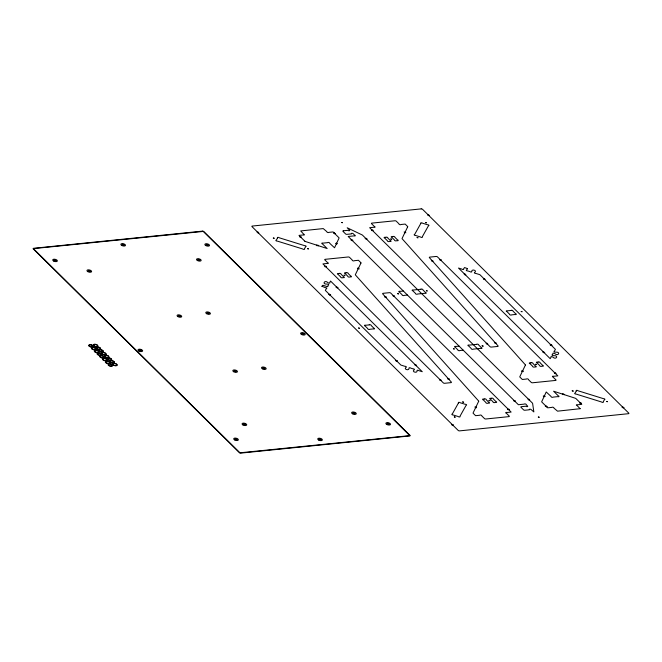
<?xml version="1.0" encoding="UTF-8"?>
<svg xmlns="http://www.w3.org/2000/svg" width="662" height="662" viewBox="0 0 662 662"><rect width="100%" height="100%" fill="white"/><g stroke="black" fill="none" stroke-linecap="round" stroke-linejoin="round"><path stroke-width="0.99" d="M257.419 232.809L258.412 232.163M299.886 237.112L300.871 236.458M316.99 245.801L317.983 245.147M371.804 230.641L372.797 229.995M325.083 266.852L326.076 266.198M404.507 232.71L405.5 232.064M357.819 268.846L358.812 268.201M431.715 261.093L432.708 260.447M440.04 260.232L441.033 259.587M384.994 297.304L385.987 296.659M393.319 296.444L394.312 295.798M464.492 274.78L465.485 274.134M483.699 279.273L484.683 278.628M396.083 361.129L397.068 360.484M415.281 365.623L416.274 364.977M486.454 343.959L487.447 343.313M494.779 343.098L495.772 342.453M439.733 380.17L440.727 379.516M448.058 379.309L449.051 378.664M521.954 371.556L522.947 370.902M475.266 407.693L476.259 407.047M451.989 425.112L452.982 424.466M554.69 373.55L555.683 372.905M514.151 401.346L515.144 400.7M507.969 409.761L508.962 409.116M528.359 399.898L529.352 399.252M562.783 394.61L563.776 393.956M579.895 403.29L580.88 402.645M343.363 230.781L347.889 230.318A1.018 0.472 13.9 0 0 349.263 230.748A1.018 0.472 13.9 0 0 349.594 230.153L347.202 227.778L362.172 234.936A1.018 0.472 13.9 0 1 362.503 235.159L532.471 403.15A1.018 0.472 13.9 0 1 532.612 403.39L533.853 411.946L531.172 409.604A1.018 0.472 13.9 0 0 529.799 409.182A1.018 0.472 13.9 0 0 529.468 409.778L524.916 410.241A1.018 0.472 13.9 0 1 523.543 409.819L520.977 407.279A1.018 0.472 13.9 0 1 521.308 406.683L525.86 406.22A1.018 0.472 13.9 0 0 527.233 406.642A1.018 0.472 13.9 0 0 527.564 406.046L526.224 404.722A1.018 0.472 13.9 0 0 525.496 403.994A1.018 0.472 13.9 0 0 524.287 404.118L518.387 404.722L348.171 236.483L354.071 235.879A1.018 0.472 13.9 0 0 355.279 235.763A1.018 0.472 13.9 0 0 354.542 235.035L353.202 233.711A1.018 0.472 13.9 0 0 351.828 233.289A1.018 0.472 13.9 0 0 351.497 233.885L346.971 234.348A1.018 0.472 13.9 0 1 345.581 233.926L343.024 231.394A1.018 0.472 13.9 0 1 343.346 230.781M403.365 291.032L400.022 291.371A1.018 0.472 13.9 0 0 398.814 291.495A1.018 0.472 13.9 0 0 399.55 292.223L402.157 294.797A1.018 0.472 13.9 0 0 402.893 295.525A1.018 0.472 13.9 0 0 404.093 295.401L407.436 295.062M459.114 346.135L455.77 346.474A1.018 0.472 13.9 0 0 454.571 346.598A1.018 0.472 13.9 0 0 455.299 347.327L457.914 349.908A1.018 0.472 13.9 0 0 458.642 350.628A1.018 0.472 13.9 0 0 459.85 350.504L463.193 350.165M427.462 214.968L429.456 215.315M333.491 233.148L335.485 233.487M365.126 238.56L367.12 238.908M350.91 240.008L352.904 240.347M335.518 243.368L337.512 243.707M336.031 287.3L338.025 287.639M328.658 294.491L330.652 294.838M550.114 344.919L552.108 345.266M542.741 352.118L544.735 352.457M622.04 407.279L624.034 407.618M543.254 396.042L545.248 396.389M545.281 406.269L547.275 406.609M404.134 231.981L405.864 232.792M483.326 278.545L485.056 279.356M439.667 259.504L441.397 260.315M371.432 229.913L373.161 230.724M464.128 274.051L465.858 274.862M431.343 260.365L433.072 261.176M299.514 236.375L301.243 237.195M316.618 245.064L318.356 245.875M357.447 268.118L359.185 268.929M494.406 342.37L496.144 343.181M392.947 295.715L394.684 296.526M257.046 232.081L258.784 232.892M554.317 372.822L556.055 373.633M324.711 266.116L326.449 266.935M486.082 343.23L487.82 344.041M384.622 296.576L386.36 297.387M521.582 370.819L523.319 371.639M562.419 393.873L564.148 394.693M579.523 402.562L581.253 403.373M527.995 399.169L529.724 399.98M513.778 400.618L515.508 401.429M447.694 378.581L449.424 379.392M414.909 364.894L416.638 365.705M507.605 409.033L509.335 409.844M439.369 379.434L441.099 380.253M395.711 360.401L397.44 361.212M474.902 406.965L476.632 407.775M451.625 424.383L453.354 425.194M304.801 241.158L298.976 235.399L303.171 234.969A1.018 0.472 13.9 0 0 304.371 234.845A1.018 0.472 13.9 0 0 303.643 234.125L300.697 230.93L323.238 228.589L326.954 231.75A1.018 0.472 13.9 0 0 327.682 232.478A1.018 0.472 13.9 0 0 328.89 232.354L333.085 231.932L338.911 237.691A1.018 0.472 13.9 0 1 339.052 238.072L334.542 247.778L329.643 243.244A1.018 0.472 13.9 0 0 328.906 242.515A1.018 0.472 13.9 0 0 327.698 242.64L323.006 243.12A1.018 0.472 13.9 0 0 321.798 243.244A1.018 0.472 13.9 0 0 322.535 243.964L327.152 248.531L305.397 241.498A1.018 0.472 13.9 0 1 304.818 241.167M622.992 406.965L623.074 407.941M551.074 344.604L551.156 345.581M543.692 351.795L543.775 352.772M546.241 405.947L546.324 406.931M544.214 395.727L544.296 396.703M428.422 214.653L428.504 215.63M366.078 238.246L366.16 239.222M351.87 239.685L351.952 240.67M336.47 243.045L336.553 244.03M334.451 232.825L334.525 233.81M336.991 286.977L337.074 287.962M329.61 294.176L329.693 295.153M33.431 248.664L239.934 452.808L409.786 435.629L203.3 231.443L33.448 248.614M273.315 238.055L274.308 238.287L273.323 238.022M307.565 248.68L308.558 248.92L307.565 248.664M341.451 222.465L342.444 222.705L341.46 222.457M344.058 275.227L345.051 275.466L344.058 275.21M358.597 328.021L359.582 328.278L358.614 327.98M390.77 239.015L391.763 239.255L390.779 238.999M397.655 293.663L398.648 293.903L397.663 293.647M417.11 237.542L418.103 237.782L417.11 237.526M425.467 222.581L426.46 222.821L425.476 222.548M426.361 290.75L427.354 290.982L426.378 290.717M453.412 348.766L454.405 349.006L453.412 348.758M454.306 416.936L455.299 417.176L454.322 416.903M462.664 401.975L463.657 402.215L462.68 401.942M482.118 345.854L483.111 346.085L482.118 345.854M489.003 400.502L489.996 400.733L489.003 400.502M521.184 311.496L522.169 311.744L521.217 311.43M535.715 364.29L536.708 364.53L535.732 364.257M538.322 417.052L539.315 417.283L538.338 417.019M572.208 390.837L573.201 391.077L572.208 390.837M606.458 401.47L607.451 401.702L606.466 401.437M580.135 408.702L557.536 411.168L553.813 407.999A1.018 0.472 13.9 0 0 553.084 407.279A1.018 0.472 13.9 0 0 551.876 407.403L547.681 407.825L541.855 402.066A1.018 0.472 13.9 0 1 541.715 401.685L546.224 391.978L551.123 396.513A1.018 0.472 13.9 0 0 551.86 397.241A1.018 0.472 13.9 0 0 553.068 397.117L557.76 396.637A1.018 0.472 13.9 0 0 558.968 396.513A1.018 0.472 13.9 0 0 558.231 395.793L553.614 391.225L575.369 398.259A1.018 0.472 13.9 0 1 575.948 398.59L581.79 404.358L577.595 404.788A1.018 0.472 13.9 0 0 576.395 404.904A1.018 0.472 13.9 0 0 577.123 405.632L580.135 408.702M321.947 286.274L325.265 287.631A1.018 0.472 13.9 0 1 326.639 288.061A1.018 0.472 13.9 0 1 326.308 288.657L325.332 290.395L400.899 365.076L404.871 366.309A1.018 0.472 13.9 0 1 406.245 366.731A1.018 0.472 13.9 0 1 405.914 367.336C403.29 369.338 409.19 371.084 409.141 368.337A1.018 0.472 13.9 0 1 409.48 367.741A1.018 0.472 13.9 0 1 410.845 368.163L412.956 368.817A1.018 0.472 13.9 0 1 414.321 369.239A1.018 0.472 13.9 0 1 413.99 369.843C411.367 371.845 417.267 373.591 417.217 370.844A1.018 0.472 13.9 0 1 417.557 370.248A1.018 0.472 13.9 0 1 418.922 370.67L422.257 371.705L330.553 281.06L329.734 282.517A1.018 0.472 13.9 0 1 329.403 283.121A1.018 0.472 13.9 0 1 328.029 282.691C324.728 279.306 321.434 284.602 327.243 284.106A1.018 0.472 13.9 0 1 328.609 284.528A1.018 0.472 13.9 0 1 328.278 285.123L327.764 286.05A1.018 0.472 13.9 0 1 327.425 286.646A1.018 0.472 13.9 0 1 326.06 286.224L322.849 285.281L321.947 286.274M467.488 268.623L466.776 269.914A1.018 0.472 13.9 0 0 466.445 270.51A1.018 0.472 13.9 0 0 467.819 270.94L469.921 271.594A1.018 0.472 13.9 0 0 471.294 272.016A1.018 0.472 13.9 0 0 471.625 271.42C471.576 268.673 477.484 270.419 474.853 272.421A1.018 0.472 13.9 0 0 474.522 273.017A1.018 0.472 13.9 0 0 475.895 273.447L479.876 274.68L555.435 349.362L554.458 351.1A1.018 0.472 13.9 0 0 554.127 351.696A1.018 0.472 13.9 0 0 555.501 352.126C561.31 351.646 558 356.868 554.706 353.533A1.018 0.472 13.9 0 0 553.341 353.111A1.018 0.472 13.9 0 0 553.002 353.707L552.489 354.625A1.018 0.472 13.9 0 0 552.158 355.229A1.018 0.472 13.9 0 0 553.523 355.651C559.332 355.155 556.039 360.451 552.737 357.066A1.018 0.472 13.9 0 0 551.363 356.636A1.018 0.472 13.9 0 0 551.032 357.24L550.221 358.696L458.509 268.052L461.844 269.086A1.018 0.472 13.9 0 0 463.21 269.508A1.018 0.472 13.9 0 0 463.549 268.913L464.542 267.539L467.488 268.623M360.964 263.013L355.37 274.664A1.018 0.472 13.9 0 0 355.461 275.003L451.335 382.082A1.018 0.472 13.9 0 1 450.963 382.644L444.657 383.29A1.018 0.472 13.9 0 1 443.292 382.868L322.924 263.898L327.119 263.468A1.018 0.472 13.9 0 0 328.319 263.352A1.018 0.472 13.9 0 0 327.591 262.624L324.852 259.918A1.018 0.472 13.9 0 1 325.183 259.322L348.212 256.98A1.018 0.472 13.9 0 1 349.577 257.402L352.316 260.108A1.018 0.472 13.9 0 0 353.053 260.836A1.018 0.472 13.9 0 0 354.261 260.712L358.448 260.282L360.84 262.64A1.018 0.472 13.9 0 1 360.964 263.013M407.676 226.809L402.091 238.452A1.018 0.472 13.9 0 0 402.182 238.8L498.047 345.87A1.018 0.472 13.9 0 1 497.683 346.441L491.378 347.078A1.018 0.472 13.9 0 1 490.004 346.656L369.636 227.687L373.831 227.265A1.018 0.472 13.9 0 0 375.04 227.14A1.018 0.472 13.9 0 0 374.303 226.412L371.564 223.706A1.018 0.472 13.9 0 1 371.903 223.111L394.924 220.769A1.018 0.472 13.9 0 1 396.298 221.191L399.037 223.905A1.018 0.472 13.9 0 0 399.765 224.625A1.018 0.472 13.9 0 0 400.973 224.501L405.169 224.079L407.552 226.437A1.018 0.472 13.9 0 1 407.676 226.809M478.676 401.296L473.09 412.947A1.018 0.472 13.9 0 0 473.214 413.32L475.597 415.678L479.793 415.256A1.018 0.472 13.9 0 1 481.001 415.132A1.018 0.472 13.9 0 1 481.729 415.852L484.468 418.558A1.018 0.472 13.9 0 0 485.842 418.988L508.863 416.646A1.018 0.472 13.9 0 0 509.202 416.05L506.463 413.336A1.018 0.472 13.9 0 1 505.727 412.616A1.018 0.472 13.9 0 1 506.935 412.492L511.13 412.07L390.762 293.101A1.018 0.472 13.9 0 0 389.388 292.678L383.083 293.316A1.018 0.472 13.9 0 0 382.719 293.878L478.585 400.957A1.018 0.472 13.9 0 1 478.676 401.296M525.396 365.093L519.811 376.736A1.018 0.472 13.9 0 0 519.927 377.117L522.318 379.475L526.513 379.045A1.018 0.472 13.9 0 1 527.713 378.921A1.018 0.472 13.9 0 1 528.45 379.649L531.189 382.355A1.018 0.472 13.9 0 0 532.554 382.777L555.583 380.435A1.018 0.472 13.9 0 0 555.914 379.839L553.002 377.067A1.018 0.472 13.9 0 1 552.472 376.372A1.018 0.472 13.9 0 1 553.647 376.289L557.843 375.859L437.474 256.889A1.018 0.472 13.9 0 0 436.109 256.467L429.803 257.104A1.018 0.472 13.9 0 0 429.431 257.675L525.305 364.754A1.018 0.472 13.9 0 1 525.396 365.093M277.535 237.956L276.344 240.091A1.018 0.472 13.9 0 0 276.004 240.687A1.018 0.472 13.9 0 0 277.378 241.117L302.741 248.986A1.018 0.472 13.9 0 0 304.115 249.408A1.018 0.472 13.9 0 0 304.454 248.813L305.645 246.678A1.018 0.472 13.9 0 0 305.976 246.082A1.018 0.472 13.9 0 0 304.603 245.66L279.24 237.782A1.018 0.472 13.9 0 0 277.866 237.36A1.018 0.472 13.9 0 0 277.535 237.956M420.842 223.384L414.652 234.464A1.018 0.472 13.9 0 0 414.313 235.068A1.018 0.472 13.9 0 0 415.686 235.49L420.569 237.004A1.018 0.472 13.9 0 0 421.942 237.435A1.018 0.472 13.9 0 0 422.273 236.831L428.463 225.75A1.018 0.472 13.9 0 0 428.802 225.154A1.018 0.472 13.9 0 0 427.429 224.724L422.546 223.21A1.018 0.472 13.9 0 0 421.173 222.788A1.018 0.472 13.9 0 0 420.842 223.384M458.493 402.926L452.303 414.007A1.018 0.472 13.9 0 0 451.964 414.602A1.018 0.472 13.9 0 0 453.338 415.024L458.22 416.539A1.018 0.472 13.9 0 0 459.594 416.969A1.018 0.472 13.9 0 0 459.924 416.373L466.122 405.285A1.018 0.472 13.9 0 0 466.453 404.689A1.018 0.472 13.9 0 0 465.08 404.267L460.198 402.753A1.018 0.472 13.9 0 0 458.832 402.322A1.018 0.472 13.9 0 0 458.493 402.926M576.321 390.944L575.121 393.079A1.018 0.472 13.9 0 0 574.79 393.675A1.018 0.472 13.9 0 0 576.163 394.097L601.526 401.975A1.018 0.472 13.9 0 0 602.9 402.397A1.018 0.472 13.9 0 0 603.231 401.801L604.423 399.666A1.018 0.472 13.9 0 0 604.762 399.062A1.018 0.472 13.9 0 0 603.388 398.64L578.025 390.77A1.018 0.472 13.9 0 0 576.652 390.34A1.018 0.472 13.9 0 0 576.321 390.944M202.423 231.129L33.58 248.3A1.018 0.472 13.9 0 0 33.241 248.895L239.445 452.692A1.018 0.472 13.9 0 0 240.811 453.114L409.654 435.952A1.018 0.472 13.9 0 0 409.985 435.348L203.788 231.551A1.018 0.472 13.9 0 0 202.423 231.129M421.189 208.886L252.346 226.048A1.018 0.472 13.9 0 0 252.015 226.652L458.212 430.449A1.018 0.472 13.9 0 0 459.577 430.871L628.42 413.7A1.018 0.472 13.9 0 0 628.759 413.105L422.555 209.308A1.018 0.472 13.9 0 0 421.189 208.886M385.772 237.344L385.342 237.385A1.018 0.472 13.9 0 0 384.142 237.509A1.018 0.472 13.9 0 0 384.87 238.237L387.477 240.811A1.018 0.472 13.9 0 0 388.213 241.539A1.018 0.472 13.9 0 0 389.422 241.415L389.852 241.373A1.018 0.472 13.9 0 0 391.06 241.249A1.018 0.472 13.9 0 0 390.323 240.521L387.717 237.948A1.018 0.472 13.9 0 0 386.98 237.219A1.018 0.472 13.9 0 0 385.772 237.344M392.88 236.624L392.45 236.665A1.018 0.472 13.9 0 0 391.242 236.789A1.018 0.472 13.9 0 0 391.978 237.509L394.585 240.091A1.018 0.472 13.9 0 0 395.322 240.811A1.018 0.472 13.9 0 0 396.521 240.695L396.96 240.645A1.018 0.472 13.9 0 0 398.16 240.529A1.018 0.472 13.9 0 0 397.432 239.801L394.817 237.219A1.018 0.472 13.9 0 0 394.089 236.5A1.018 0.472 13.9 0 0 392.88 236.624M339.06 273.555L338.63 273.596A1.018 0.472 13.9 0 0 337.421 273.72A1.018 0.472 13.9 0 0 338.15 274.44L340.764 277.022A1.018 0.472 13.9 0 0 341.493 277.742A1.018 0.472 13.9 0 0 342.701 277.626L343.131 277.577A1.018 0.472 13.9 0 0 344.339 277.452A1.018 0.472 13.9 0 0 343.603 276.733L340.996 274.151A1.018 0.472 13.9 0 0 340.26 273.431A1.018 0.472 13.9 0 0 339.06 273.555M346.16 272.827L345.73 272.868A1.018 0.472 13.9 0 0 344.53 272.992A1.018 0.472 13.9 0 0 345.258 273.72L347.873 276.302A1.018 0.472 13.9 0 0 348.601 277.022A1.018 0.472 13.9 0 0 349.809 276.898L350.239 276.857A1.018 0.472 13.9 0 0 351.448 276.733A1.018 0.472 13.9 0 0 350.711 276.013L348.104 273.431A1.018 0.472 13.9 0 0 347.368 272.703A1.018 0.472 13.9 0 0 346.16 272.827M420.916 289.253L413.378 290.014A1.018 0.472 13.9 0 0 412.178 290.138A1.018 0.472 13.9 0 0 412.906 290.866L415.521 293.44A1.018 0.472 13.9 0 0 416.249 294.168A1.018 0.472 13.9 0 0 417.457 294.044L424.996 293.274A1.018 0.472 13.9 0 0 426.196 293.158A1.018 0.472 13.9 0 0 425.467 292.43L422.853 289.848A1.018 0.472 13.9 0 0 422.124 289.128A1.018 0.472 13.9 0 0 420.916 289.253M369.214 324.893L365.697 325.249A1.018 0.472 13.9 0 0 364.489 325.373A1.018 0.472 13.9 0 0 365.217 326.101L367.832 328.675A1.018 0.472 13.9 0 0 368.56 329.403A1.018 0.472 13.9 0 0 369.768 329.279L373.294 328.923A1.018 0.472 13.9 0 0 374.493 328.799A1.018 0.472 13.9 0 0 373.765 328.071L371.15 325.497A1.018 0.472 13.9 0 0 370.422 324.769A1.018 0.472 13.9 0 0 369.214 324.893M510.998 310.478L507.473 310.834A1.018 0.472 13.9 0 0 506.273 310.958A1.018 0.472 13.9 0 0 507.001 311.678L509.616 314.26A1.018 0.472 13.9 0 0 510.344 314.988A1.018 0.472 13.9 0 0 511.552 314.864L515.077 314.508A1.018 0.472 13.9 0 0 516.277 314.384A1.018 0.472 13.9 0 0 515.549 313.656L512.934 311.074A1.018 0.472 13.9 0 0 512.206 310.354A1.018 0.472 13.9 0 0 510.998 310.478M476.673 344.356L469.135 345.117A1.018 0.472 13.9 0 0 467.926 345.241A1.018 0.472 13.9 0 0 468.663 345.969L471.27 348.543A1.018 0.472 13.9 0 0 472.006 349.271A1.018 0.472 13.9 0 0 473.206 349.147L480.744 348.377A1.018 0.472 13.9 0 0 481.953 348.262A1.018 0.472 13.9 0 0 481.216 347.533L478.609 344.952A1.018 0.472 13.9 0 0 477.873 344.232A1.018 0.472 13.9 0 0 476.673 344.356M530.957 362.859L530.527 362.9A1.018 0.472 13.9 0 0 529.319 363.024A1.018 0.472 13.9 0 0 530.055 363.744L532.662 366.326A1.018 0.472 13.9 0 0 533.398 367.046A1.018 0.472 13.9 0 0 534.606 366.93L535.037 366.88A1.018 0.472 13.9 0 0 536.237 366.765A1.018 0.472 13.9 0 0 535.508 366.036L532.893 363.455A1.018 0.472 13.9 0 0 532.165 362.735A1.018 0.472 13.9 0 0 530.957 362.859M538.065 362.131L537.635 362.18A1.018 0.472 13.9 0 0 536.427 362.296A1.018 0.472 13.9 0 0 537.163 363.024L539.77 365.606A1.018 0.472 13.9 0 0 540.506 366.326A1.018 0.472 13.9 0 0 541.706 366.202L542.137 366.16A1.018 0.472 13.9 0 0 543.345 366.036A1.018 0.472 13.9 0 0 542.617 365.316L540.002 362.735A1.018 0.472 13.9 0 0 539.273 362.006A1.018 0.472 13.9 0 0 538.065 362.131M484.245 399.062L483.814 399.103A1.018 0.472 13.9 0 0 482.606 399.227A1.018 0.472 13.9 0 0 483.334 399.956L485.949 402.537A1.018 0.472 13.9 0 0 486.678 403.257A1.018 0.472 13.9 0 0 487.886 403.133L488.316 403.092A1.018 0.472 13.9 0 0 489.524 402.968A1.018 0.472 13.9 0 0 488.788 402.248L486.181 399.666A1.018 0.472 13.9 0 0 485.445 398.938A1.018 0.472 13.9 0 0 484.245 399.062M491.345 398.342L490.914 398.383A1.018 0.472 13.9 0 0 489.714 398.507A1.018 0.472 13.9 0 0 490.443 399.227L493.058 401.809A1.018 0.472 13.9 0 0 493.786 402.537A1.018 0.472 13.9 0 0 494.994 402.413L495.424 402.372A1.018 0.472 13.9 0 0 496.632 402.248A1.018 0.472 13.9 0 0 495.896 401.52L493.289 398.946A1.018 0.472 13.9 0 0 492.553 398.218A1.018 0.472 13.9 0 0 491.345 398.342M94.302 345.953A2.044 0.943 13.9 0 0 97.537 345.986A2.044 0.943 13.9 0 0 94.881 344.414A2.044 0.943 13.9 0 0 94.302 345.953M94.087 346.036A2.383 1.101 13.9 0 0 97.868 346.077A2.383 1.101 13.9 0 0 94.765 344.24A2.383 1.101 13.9 0 0 94.087 346.036M97.066 348.684A2.044 0.943 13.9 0 0 100.301 348.717A2.044 0.943 13.9 0 0 97.645 347.145A2.044 0.943 13.9 0 0 97.066 348.684M96.851 348.766A2.383 1.101 13.9 0 0 100.632 348.808A2.383 1.101 13.9 0 0 97.529 346.971A2.383 1.101 13.9 0 0 96.851 348.766M99.83 351.414A2.044 0.943 13.9 0 0 103.065 351.448A2.044 0.943 13.9 0 0 100.409 349.875A2.044 0.943 13.9 0 0 99.83 351.414M99.614 351.497A2.383 1.101 13.9 0 0 103.396 351.539A2.383 1.101 13.9 0 0 100.293 349.702A2.383 1.101 13.9 0 0 99.614 351.497M102.593 354.145A2.044 0.943 13.9 0 0 105.829 354.187A2.044 0.943 13.9 0 0 103.164 352.606A2.044 0.943 13.9 0 0 102.593 354.145M102.378 354.228A2.383 1.101 13.9 0 0 106.16 354.269A2.383 1.101 13.9 0 0 103.049 352.432A2.383 1.101 13.9 0 0 102.378 354.228M105.349 356.876A2.044 0.943 13.9 0 0 108.593 356.917A2.044 0.943 13.9 0 0 105.928 355.337A2.044 0.943 13.9 0 0 105.349 356.876M105.142 356.959A2.383 1.101 13.9 0 0 108.924 357A2.383 1.101 13.9 0 0 105.812 355.163A2.383 1.101 13.9 0 0 105.142 356.959M108.113 359.607A2.044 0.943 13.9 0 0 111.357 359.648A2.044 0.943 13.9 0 0 108.692 358.068A2.044 0.943 13.9 0 0 108.113 359.607M107.906 359.689A2.383 1.101 13.9 0 0 111.688 359.731A2.383 1.101 13.9 0 0 108.576 357.894A2.383 1.101 13.9 0 0 107.906 359.689M110.877 362.337A2.044 0.943 13.9 0 0 114.121 362.379A2.044 0.943 13.9 0 0 111.456 360.798A2.044 0.943 13.9 0 0 110.877 362.337M110.67 362.42A2.383 1.101 13.9 0 0 114.443 362.462A2.383 1.101 13.9 0 0 111.34 360.625A2.383 1.101 13.9 0 0 110.67 362.42M113.641 365.068A2.044 0.943 13.9 0 0 116.884 365.11A2.044 0.943 13.9 0 0 114.22 363.529A2.044 0.943 13.9 0 0 113.641 365.068M113.434 365.151A2.383 1.101 13.9 0 0 117.207 365.192A2.383 1.101 13.9 0 0 114.104 363.355A2.383 1.101 13.9 0 0 113.434 365.151M89.751 346.408A2.044 0.943 13.9 0 0 92.994 346.449A2.044 0.943 13.9 0 0 90.33 344.877A2.044 0.943 13.9 0 0 89.751 346.408M89.544 346.491A2.383 1.101 13.9 0 0 93.317 346.54A2.383 1.101 13.9 0 0 90.214 344.703A2.383 1.101 13.9 0 0 89.544 346.491M92.514 349.139A2.044 0.943 13.9 0 0 95.758 349.18A2.044 0.943 13.9 0 0 93.094 347.608A2.044 0.943 13.9 0 0 92.514 349.139M92.308 349.222A2.383 1.101 13.9 0 0 96.081 349.271A2.383 1.101 13.9 0 0 92.978 347.434A2.383 1.101 13.9 0 0 92.308 349.222M95.278 351.87A2.044 0.943 13.9 0 0 98.522 351.911A2.044 0.943 13.9 0 0 95.858 350.339A2.044 0.943 13.9 0 0 95.278 351.87M95.063 351.952A2.383 1.101 13.9 0 0 98.845 352.002A2.383 1.101 13.9 0 0 95.742 350.165A2.383 1.101 13.9 0 0 95.063 351.952M98.042 354.6A2.044 0.943 13.9 0 0 101.286 354.642A2.044 0.943 13.9 0 0 98.621 353.069A2.044 0.943 13.9 0 0 98.042 354.6M97.827 354.691A2.383 1.101 13.9 0 0 101.609 354.733A2.383 1.101 13.9 0 0 98.506 352.896A2.383 1.101 13.9 0 0 97.827 354.691M100.806 357.331A2.044 0.943 13.9 0 0 104.042 357.372A2.044 0.943 13.9 0 0 101.385 355.8A2.044 0.943 13.9 0 0 100.806 357.331M100.591 357.422A2.383 1.101 13.9 0 0 104.373 357.463A2.383 1.101 13.9 0 0 101.269 355.626A2.383 1.101 13.9 0 0 100.591 357.422M103.57 360.07A2.044 0.943 13.9 0 0 106.805 360.103A2.044 0.943 13.9 0 0 104.149 358.531A2.044 0.943 13.9 0 0 103.57 360.07M103.355 360.153A2.383 1.101 13.9 0 0 107.136 360.194A2.383 1.101 13.9 0 0 104.033 358.357A2.383 1.101 13.9 0 0 103.355 360.153M106.334 362.801A2.044 0.943 13.9 0 0 109.569 362.834A2.044 0.943 13.9 0 0 106.913 361.262A2.044 0.943 13.9 0 0 106.334 362.801M106.119 362.884A2.383 1.101 13.9 0 0 109.9 362.925A2.383 1.101 13.9 0 0 106.797 361.088A2.383 1.101 13.9 0 0 106.119 362.884M108.882 365.614A2.383 1.101 13.9 0 0 112.664 365.656A2.383 1.101 13.9 0 0 109.553 363.819A2.383 1.101 13.9 0 0 108.882 365.614M109.098 365.532A2.044 0.943 13.9 0 0 112.333 365.565A2.044 0.943 13.9 0 0 109.669 363.992A2.044 0.943 13.9 0 0 109.098 365.532M139.69 350.637A1.018 0.472 13.9 0 0 141.304 350.661A1.018 0.472 13.9 0 0 139.972 349.867A1.018 0.472 13.9 0 0 139.69 350.637M138.838 350.968A2.383 1.101 13.9 0 0 142.62 351.017A2.383 1.101 13.9 0 0 139.508 349.18A2.383 1.101 13.9 0 0 138.838 350.968M302.277 334.103A1.018 0.472 13.9 0 0 303.891 334.128A1.018 0.472 13.9 0 0 302.567 333.334A1.018 0.472 13.9 0 0 302.277 334.103M301.425 334.434A2.383 1.101 13.9 0 0 305.207 334.484A2.383 1.101 13.9 0 0 302.104 332.647A2.383 1.101 13.9 0 0 301.425 334.434M178.748 316.279A1.018 0.472 13.9 0 0 180.37 316.304A1.018 0.472 13.9 0 0 179.038 315.509A1.018 0.472 13.9 0 0 178.748 316.279M234.505 371.382A1.018 0.472 13.9 0 0 236.119 371.407A1.018 0.472 13.9 0 0 234.795 370.612A1.018 0.472 13.9 0 0 234.505 371.382M122.544 245.081A1.018 0.472 13.9 0 0 124.166 245.106A1.018 0.472 13.9 0 0 122.834 244.311A1.018 0.472 13.9 0 0 122.544 245.081M319.415 439.659A1.018 0.472 13.9 0 0 321.037 439.684A1.018 0.472 13.9 0 0 319.705 438.889A1.018 0.472 13.9 0 0 319.415 439.659M207.454 313.358A1.018 0.472 13.9 0 0 209.076 313.383A1.018 0.472 13.9 0 0 207.744 312.588A1.018 0.472 13.9 0 0 207.454 313.358M263.211 368.461A1.018 0.472 13.9 0 0 264.833 368.486A1.018 0.472 13.9 0 0 263.501 367.691A1.018 0.472 13.9 0 0 263.211 368.461M387.551 424.077A1.018 0.472 13.9 0 0 389.173 424.102A1.018 0.472 13.9 0 0 387.841 423.308A1.018 0.472 13.9 0 0 387.551 424.077M206.561 245.197A1.018 0.472 13.9 0 0 208.182 245.213A1.018 0.472 13.9 0 0 206.85 244.427A1.018 0.472 13.9 0 0 206.561 245.197M198.203 260.149A1.018 0.472 13.9 0 0 199.816 260.174A1.018 0.472 13.9 0 0 198.492 259.388A1.018 0.472 13.9 0 0 198.203 260.149M54.408 260.663A1.018 0.472 13.9 0 0 56.03 260.687A1.018 0.472 13.9 0 0 54.698 259.893A1.018 0.472 13.9 0 0 54.408 260.663M235.399 439.551A1.018 0.472 13.9 0 0 237.021 439.568A1.018 0.472 13.9 0 0 235.689 438.782A1.018 0.472 13.9 0 0 235.399 439.551M353.301 413.452A1.018 0.472 13.9 0 0 354.923 413.469A1.018 0.472 13.9 0 0 353.591 412.683A1.018 0.472 13.9 0 0 353.301 413.452M243.757 424.59A1.018 0.472 13.9 0 0 245.379 424.607A1.018 0.472 13.9 0 0 244.046 423.821A1.018 0.472 13.9 0 0 243.757 424.59M88.658 271.296A1.018 0.472 13.9 0 0 90.28 271.312A1.018 0.472 13.9 0 0 88.948 270.526A1.018 0.472 13.9 0 0 88.658 271.296M53.556 260.993A2.383 1.101 13.9 0 0 57.337 261.043A2.383 1.101 13.9 0 0 54.234 259.206A2.383 1.101 13.9 0 0 53.556 260.993M87.806 271.627A2.383 1.101 13.9 0 0 91.588 271.668A2.383 1.101 13.9 0 0 88.485 269.831A2.383 1.101 13.9 0 0 87.806 271.627M121.692 245.412A2.383 1.101 13.9 0 0 125.474 245.461A2.383 1.101 13.9 0 0 122.371 243.624A2.383 1.101 13.9 0 0 121.692 245.412M177.904 316.61A2.383 1.101 13.9 0 0 181.678 316.659A2.383 1.101 13.9 0 0 178.575 314.822A2.383 1.101 13.9 0 0 177.904 316.61M206.61 313.689A2.383 1.101 13.9 0 0 210.392 313.738A2.383 1.101 13.9 0 0 207.28 311.901A2.383 1.101 13.9 0 0 206.61 313.689M233.653 371.713A2.383 1.101 13.9 0 0 237.435 371.763A2.383 1.101 13.9 0 0 234.331 369.926A2.383 1.101 13.9 0 0 233.653 371.713M262.359 368.8A2.383 1.101 13.9 0 0 266.141 368.842A2.383 1.101 13.9 0 0 263.037 367.005A2.383 1.101 13.9 0 0 262.359 368.8M318.571 439.998A2.383 1.101 13.9 0 0 322.344 440.04A2.383 1.101 13.9 0 0 319.241 438.203A2.383 1.101 13.9 0 0 318.571 439.998M352.457 413.783A2.383 1.101 13.9 0 0 356.239 413.833A2.383 1.101 13.9 0 0 353.127 411.987A2.383 1.101 13.9 0 0 352.457 413.783M386.707 424.408A2.383 1.101 13.9 0 0 390.481 424.458A2.383 1.101 13.9 0 0 387.378 422.621A2.383 1.101 13.9 0 0 386.707 424.408M205.708 245.528A2.383 1.101 13.9 0 0 209.49 245.577A2.383 1.101 13.9 0 0 206.387 243.732A2.383 1.101 13.9 0 0 205.708 245.528M197.35 260.489A2.383 1.101 13.9 0 0 201.132 260.53A2.383 1.101 13.9 0 0 198.029 258.693A2.383 1.101 13.9 0 0 197.35 260.489M234.555 439.882A2.383 1.101 13.9 0 0 238.328 439.932A2.383 1.101 13.9 0 0 235.225 438.087A2.383 1.101 13.9 0 0 234.555 439.882M242.913 424.921A2.383 1.101 13.9 0 0 246.694 424.971A2.383 1.101 13.9 0 0 243.583 423.126A2.383 1.101 13.9 0 0 242.913 424.921"/></g></svg>
